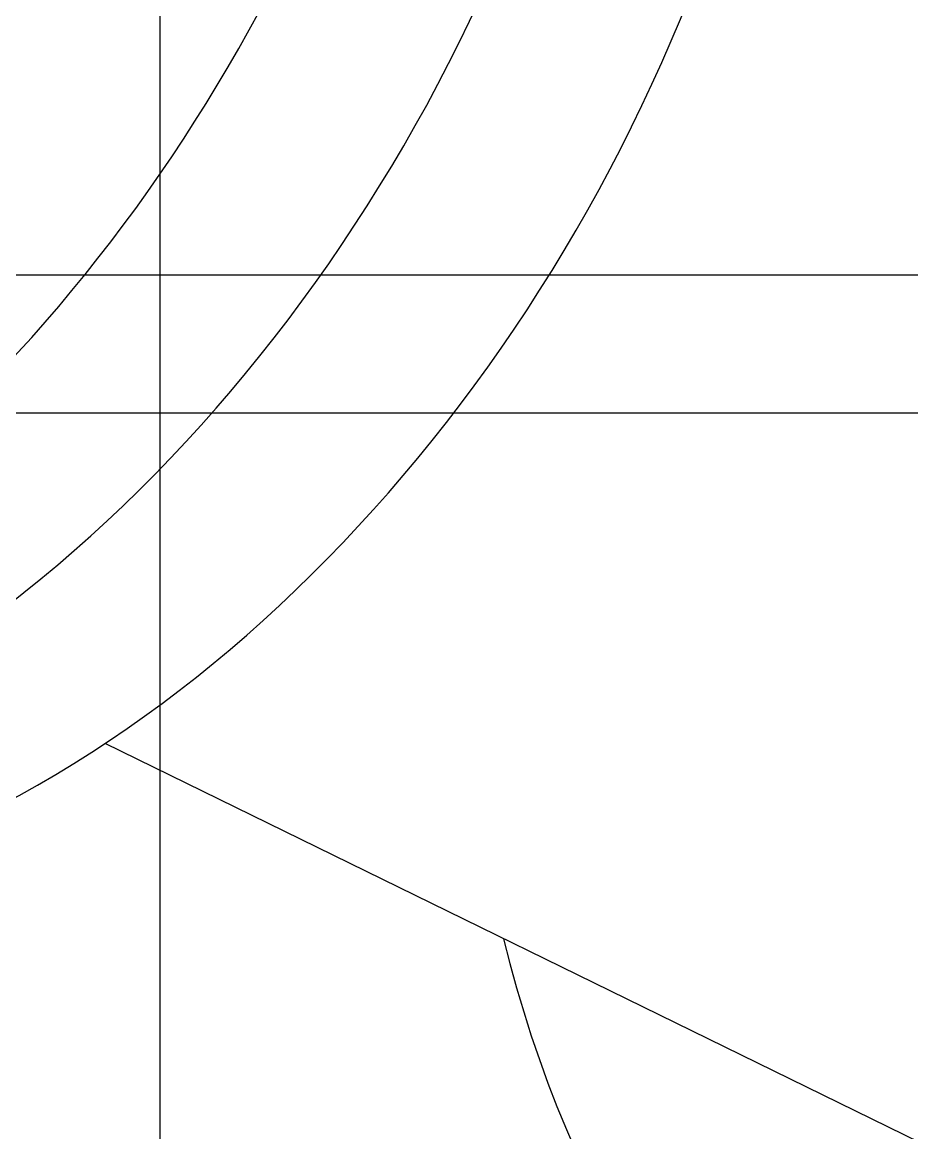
# Model space of a CAD drawing. Header units: metres. Extents: x 0 to 63075, y 0 to 44550.
# Drawn here: x 13824.9 to 13948, y 27485.6 to 27639.4 of the extents above; entities that cross this region are included whole.
import ezdxf

# ---------------------------------------------------------------- set-up
doc = ezdxf.new("R2010")
doc.units = ezdxf.units.M
doc.header["$LTSCALE"] = 75
doc.linetypes.add('HIDDEN2', pattern=[4.7625, 3.175, -1.5875])
for name, color, linetype in [('SDM', 7, 'Continuous'), ('SL1', 8, 'Continuous'), ('SL4', 4, 'Continuous'), ('ST1', 7, 'HIDDEN2')]:
    doc.layers.add(name, color=color, linetype=linetype)

# ---------------------------------------------------------------- blocks, each defined once
blk = doc.blocks.new('A$C1d93b9d1')
at = {"layer": 'SL1'}
blk.add_line((5750.44, 3151.63), (5576.83, 3236.69), dxfattribs=at)
blk.add_arc((5798.63, 3250), 171.45, 193.6064, 339.1863, dxfattribs=at)
for centre, major_axis, start_param, end_param in [((5493.8, 3399.35), (-75.43, -153.96), 0.687373, 4.019336), ((5517.66, 3387.66), (-75.43, -153.96), 0.687373, 3.141593), ((5517.66, 3387.66), (75.43, 153.96), 3.828966, 6.283185), ((5541.52, 3375.97), (75.43, 153.96), 3.828966, 6.283185)]:
    blk.add_ellipse(centre, major_axis=major_axis, ratio=0.705012, start_param=start_param, end_param=end_param, dxfattribs=at)
blk = doc.blocks.new('A$C429c7d53')
at = {"layer": 'SL4'}
for p, q in [((123.23, 215.01), (123.23, 1004.76)), ((262.77, 514.29), (123.23, 514.29)), ((123.23, 495.24), (262.77, 495.24))]:
    blk.add_line(p, q, dxfattribs=at)
at = {"layer": 'ST1'}
for p, q in [((123.23, 514.29), (92.65, 514.29)), ((92.65, 495.24), (123.23, 495.24))]:
    blk.add_line(p, q, dxfattribs=at)

msp = doc.modelspace()

# ---------------------------------------------------------------- block references
at = {"layer": 'SDM'}
for name, p in [('A$C1d93b9d1', (8259.51, 24302.83)), ('A$C429c7d53', (13720.74, 27090.07))]:
    msp.add_blockref(name, p, dxfattribs=at)

doc.saveas('drawing.dxf')
